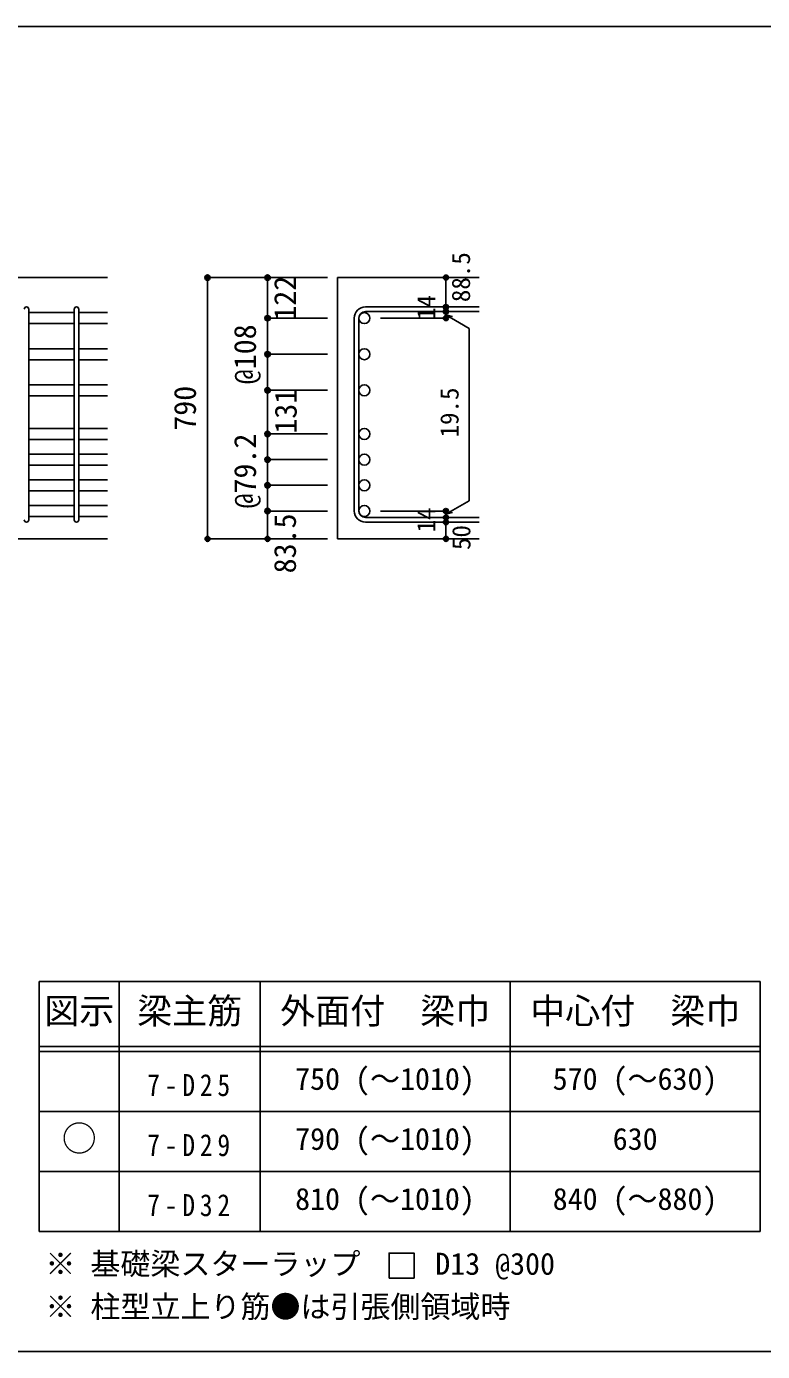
# Model space of a CAD drawing. Units: millimetres at full size, sheet at 1:30, with parts at other scales. Extents: x -5973 to 5954, y -4195 to 4201.
# Drawn here: x 1409 to 3617, y -4195 to -222 of the extents above; entities that cross this region are included whole.
import ezdxf
from ezdxf.enums import TextEntityAlignment as Align

# ---------------------------------------------------------------- set-up
doc = ezdxf.new("R2010")
doc.units = ezdxf.units.MM
doc.header["$LTSCALE"] = 30
doc.header["$PDMODE"] = 32
doc.header["$PDSIZE"] = 15
for name, color, linetype in [('0-1_躯体線', 2, 'Continuous'), ('0-5_基礎梁筋', 7, 'Continuous'), ('0-6_スタラップ筋', 7, 'Continuous'), ('0-D_寸法', 4, 'Continuous'), ('6-7_文字', 7, 'Continuous'), ('6-E_枠', 7, 'Continuous'), ('F-0_枠', 6, 'Continuous')]:
    doc.layers.add(name, color=color, linetype=linetype)
doc.styles.add('ＭＳ ゴシック', font='')
doc.styles.get('ＭＳ ゴシック').set_extended_font_data('MS Gothic')

msp = doc.modelspace()

# ---------------------------------------------------------------- linework, layer by layer
at = {"layer": '0-1_躯体線'}
for p, q in [((1652.44, -974.89), (-147.56, -974.89)), ((2767.44, -974.89), (2342.44, -974.89)), ((2342.44, -974.89), (2342.44, -1758.39)), ((1252.44, -1758.39), (1652.44, -1758.39)), ((2767.44, -1758.39), (2342.44, -1758.39))]:
    msp.add_line(p, q, dxfattribs=at)
at = {"layer": '0-5_基礎梁筋'}
for p, q in [((1552.44, -1080.09), (1416.44, -1080.09)), ((1652.44, -1080.09), (1566.44, -1080.09)), ((1552.44, -1113.09), (1416.44, -1113.09)), ((1652.44, -1113.09), (1566.44, -1113.09)), ((1552.44, -1188.24), (1416.44, -1188.24)), ((1652.44, -1188.24), (1566.44, -1188.24)), ((1552.44, -1221.24), (1416.44, -1221.24)), ((1652.44, -1221.24), (1566.44, -1221.24)), ((1552.44, -1296.39), (1416.44, -1296.39)), ((1652.44, -1296.39), (1566.44, -1296.39)), ((1552.44, -1329.39), (1416.44, -1329.39)), ((1652.44, -1329.39), (1566.44, -1329.39)), ((1552.44, -1427.39), (1416.44, -1427.39)), ((1652.44, -1427.39), (1566.44, -1427.39)), ((1552.44, -1460.39), (1416.44, -1460.39)), ((1652.44, -1460.39), (1566.44, -1460.39)), ((1552.44, -1504.39), (1416.44, -1504.39)), ((1652.44, -1504.39), (1566.44, -1504.39)), ((1552.44, -1537.39), (1416.44, -1537.39)), ((1652.44, -1537.39), (1566.44, -1537.39)), ((1552.44, -1581.39), (1416.44, -1581.39)), ((1652.44, -1581.39), (1566.44, -1581.39)), ((1552.44, -1614.39), (1416.44, -1614.39)), ((1652.44, -1614.39), (1566.44, -1614.39)), ((1552.44, -1658.39), (1416.44, -1658.39)), ((1652.44, -1658.39), (1566.44, -1658.39)), ((1552.44, -1691.39), (1416.44, -1691.39)), ((1652.44, -1691.39), (1566.44, -1691.39))]:
    msp.add_line(p, q, dxfattribs=at)
at = {"layer": '0-5_基礎梁筋', "color": 3}
for centre in [(2422.94, -1096.59), (2422.94, -1204.74), (2422.94, -1312.89), (2422.94, -1443.89), (2422.94, -1520.89), (2422.94, -1597.89), (2422.94, -1674.89)]:
    msp.add_circle(centre, 16.5, dxfattribs=at)
at = {"layer": '0-6_スタラップ筋'}
for p, q in [((1416.44, -1701.39), (1416.44, -1070.09)), ((1552.44, -1701.39), (1552.44, -1070.09)), ((1566.44, -1701.39), (1566.44, -1070.09)), ((2767.44, -1063.09), (2425.94, -1063.09)), ((2392.44, -1096.59), (2392.44, -1674.89)), ((2406.44, -1096.59), (2406.44, -1674.89)), ((2767.44, -1077.09), (2425.94, -1077.09)), ((2767.44, -1694.39), (2425.94, -1694.39)), ((2767.44, -1708.39), (2425.94, -1708.39))]:
    msp.add_line(p, q, dxfattribs=at)
for centre, radius, start, end in [((1409.44, -1070.09), 7, 0, 180), ((1559.44, -1070.09), 7, 0, 180), ((2425.94, -1096.59), 33.5, 90, 180), ((2425.94, -1096.59), 19.5, 90, 180), ((1409.44, -1701.39), 7, 180, 0), ((1559.44, -1701.39), 7, 180, 0), ((2425.94, -1674.89), 33.5, 180, 270), ((2425.94, -1674.89), 19.5, 180, 270)]:
    msp.add_arc(centre, radius, start, end, dxfattribs=at)
at = {"layer": '0-D_寸法'}
for p, q in [((1952.44, -974.89), (2132.44, -974.89)), ((1952.44, -974.89), (2132.44, -974.89)), ((1952.44, -1758.39), (1952.44, -974.89)), ((2132.44, -974.89), (2312.44, -974.89)), ((2132.44, -974.89), (2312.44, -974.89)), ((2667.44, -1077.09), (2667.44, -1063.09)), ((2132.44, -1096.59), (2312.44, -1096.59)), ((2132.44, -1096.59), (2312.44, -1096.59)), ((2667.44, -1096.59), (2471.35, -1096.59)), ((2667.44, -1077.09), (2667.44, -1096.59)), ((2667.44, -1086.84), (2686.76, -1092.02)), ((2667.44, -1086.84), (2737.5, -1127.29)), ((2737.5, -1127.29), (2737.5, -1644.2)), ((2132.44, -1204.74), (2312.44, -1204.74)), ((2132.44, -1204.74), (2312.44, -1204.74)), ((2132.44, -1674.89), (2132.44, -1223.59)), ((2132.44, -1312.89), (2312.44, -1312.89)), ((2132.44, -1312.89), (2312.44, -1312.89)), ((2132.44, -1443.89), (2312.44, -1443.89)), ((2132.44, -1520.89), (2312.44, -1520.89)), ((2132.44, -1597.89), (2312.44, -1597.89)), ((2667.44, -1684.64), (2737.5, -1644.2)), ((2132.44, -1674.89), (2312.44, -1674.89)), ((2667.44, -1674.89), (2471.35, -1674.89)), ((2667.44, -1694.39), (2667.44, -1674.89)), ((2667.44, -1684.64), (2686.76, -1679.47)), ((2667.44, -1708.39), (2667.44, -1694.39)), ((2667.44, -1758.39), (2667.44, -1708.39)), ((1952.44, -1758.39), (2132.44, -1758.39)), ((2132.44, -1758.39), (2312.44, -1758.39))]:
    msp.add_line(p, q, dxfattribs=at)
for points in [[(2132.44, -1223.59), (2132.44, -1096.59), (2132.44, -974.89)], [(2667.44, -974.89), (2667.44, -1063.09), (2667.44, -974.89)], [(2132.44, -1722.36), (2132.44, -1674.89), (2132.44, -1758.39)]]:
    msp.add_lwpolyline(points, dxfattribs=at)
for centre, radius in [((1952.44, -974.89), 8), ((1952.44, -974.89), 7.2), ((1952.44, -974.89), 6.4), ((1952.44, -974.89), 5.6), ((1952.44, -974.89), 4.8), ((1952.44, -974.89), 4), ((1952.44, -974.89), 3.2), ((1952.44, -974.89), 2.4), ((1952.44, -974.89), 1.6), ((1952.44, -974.89), 0.8), ((2132.44, -974.89), 8), ((2132.44, -974.89), 7.2), ((2132.44, -974.89), 6.4), ((2132.44, -974.89), 5.6), ((2132.44, -974.89), 4.8), ((2132.44, -974.89), 4), ((2132.44, -974.89), 3.2), ((2132.44, -974.89), 2.4), ((2132.44, -974.89), 1.6), ((2132.44, -974.89), 0.8), ((2667.44, -974.89), 4), ((2667.44, -974.89), 3.6), ((2667.44, -974.89), 3.2), ((2667.44, -974.89), 2.8), ((2667.44, -974.89), 2.4), ((2667.44, -974.89), 2), ((2667.44, -974.89), 1.6), ((2667.44, -974.89), 1.2), ((2667.44, -974.89), 0.8), ((2667.44, -974.89), 0.4), ((2667.44, -1063.09), 4), ((2667.44, -1063.09), 3.6), ((2667.44, -1063.09), 3.2), ((2667.44, -1063.09), 2.8), ((2667.44, -1063.09), 2.4), ((2667.44, -1063.09), 2), ((2667.44, -1063.09), 1.6), ((2667.44, -1063.09), 1.2), ((2667.44, -1063.09), 0.8), ((2667.44, -1063.09), 0.4), ((2132.44, -1096.59), 8), ((2132.44, -1096.59), 7.2), ((2132.44, -1096.59), 6.4), ((2132.44, -1096.59), 5.6), ((2132.44, -1096.59), 4.8), ((2132.44, -1096.59), 4), ((2132.44, -1096.59), 3.2), ((2132.44, -1096.59), 2.4), ((2132.44, -1096.59), 1.6), ((2132.44, -1096.59), 0.8), ((2667.44, -1077.09), 4), ((2667.44, -1096.59), 4), ((2667.44, -1077.09), 3.6), ((2667.44, -1096.59), 3.6), ((2667.44, -1077.09), 3.2), ((2667.44, -1096.59), 3.2), ((2667.44, -1077.09), 2.8), ((2667.44, -1096.59), 2.8), ((2667.44, -1077.09), 2.4), ((2667.44, -1096.59), 2.4), ((2667.44, -1077.09), 2), ((2667.44, -1096.59), 2), ((2667.44, -1077.09), 1.6), ((2667.44, -1096.59), 1.6), ((2667.44, -1077.09), 1.2), ((2667.44, -1096.59), 1.2), ((2667.44, -1077.09), 0.8), ((2667.44, -1096.59), 0.8), ((2667.44, -1077.09), 0.4), ((2667.44, -1096.59), 0.4), ((2132.44, -1204.74), 8), ((2132.44, -1204.74), 7.2), ((2132.44, -1204.74), 6.4), ((2132.44, -1204.74), 5.6), ((2132.44, -1204.74), 4.8), ((2132.44, -1204.74), 4), ((2132.44, -1204.74), 3.2), ((2132.44, -1204.74), 2.4), ((2132.44, -1204.74), 1.6), ((2132.44, -1204.74), 0.8), ((2132.44, -1312.89), 8), ((2132.44, -1312.89), 7.2), ((2132.44, -1312.89), 6.4), ((2132.44, -1312.89), 5.6), ((2132.44, -1312.89), 4.8), ((2132.44, -1312.89), 4), ((2132.44, -1312.89), 3.2), ((2132.44, -1312.89), 2.4), ((2132.44, -1312.89), 1.6), ((2132.44, -1312.89), 0.8), ((2132.44, -1443.89), 8), ((2132.44, -1443.89), 7.2), ((2132.44, -1443.89), 6.4), ((2132.44, -1443.89), 5.6), ((2132.44, -1443.89), 4.8), ((2132.44, -1443.89), 4), ((2132.44, -1443.89), 3.2), ((2132.44, -1443.89), 2.4), ((2132.44, -1443.89), 1.6), ((2132.44, -1443.89), 0.8), ((2132.44, -1520.89), 8), ((2132.44, -1520.89), 7.2), ((2132.44, -1520.89), 6.4), ((2132.44, -1520.89), 5.6), ((2132.44, -1520.89), 4.8), ((2132.44, -1520.89), 4), ((2132.44, -1520.89), 3.2), ((2132.44, -1520.89), 2.4), ((2132.44, -1520.89), 1.6), ((2132.44, -1520.89), 0.8), ((2132.44, -1597.89), 8), ((2132.44, -1597.89), 7.2), ((2132.44, -1597.89), 6.4), ((2132.44, -1597.89), 5.6), ((2132.44, -1597.89), 4.8), ((2132.44, -1597.89), 4), ((2132.44, -1597.89), 3.2), ((2132.44, -1597.89), 2.4), ((2132.44, -1597.89), 1.6), ((2132.44, -1597.89), 0.8), ((2132.44, -1674.89), 8), ((2132.44, -1674.89), 7.2), ((2132.44, -1674.89), 6.4), ((2132.44, -1674.89), 5.6), ((2132.44, -1674.89), 4.8), ((2132.44, -1674.89), 4), ((2132.44, -1674.89), 3.2), ((2132.44, -1674.89), 2.4), ((2132.44, -1674.89), 1.6), ((2132.44, -1674.89), 0.8), ((2667.44, -1674.89), 4), ((2667.44, -1694.39), 4), ((2667.44, -1708.39), 4), ((2667.44, -1674.89), 3.6), ((2667.44, -1694.39), 3.6), ((2667.44, -1708.39), 3.6), ((2667.44, -1674.89), 3.2), ((2667.44, -1694.39), 3.2), ((2667.44, -1708.39), 3.2), ((2667.44, -1674.89), 2.8), ((2667.44, -1694.39), 2.8), ((2667.44, -1708.39), 2.8), ((2667.44, -1674.89), 2.4), ((2667.44, -1694.39), 2.4), ((2667.44, -1708.39), 2.4), ((2667.44, -1674.89), 2), ((2667.44, -1694.39), 2), ((2667.44, -1708.39), 2), ((2667.44, -1674.89), 1.6), ((2667.44, -1694.39), 1.6), ((2667.44, -1708.39), 1.6), ((2667.44, -1674.89), 1.2), ((2667.44, -1694.39), 1.2), ((2667.44, -1708.39), 1.2), ((2667.44, -1674.89), 0.8), ((2667.44, -1694.39), 0.8), ((2667.44, -1708.39), 0.8), ((2667.44, -1674.89), 0.4), ((2667.44, -1694.39), 0.4), ((2667.44, -1708.39), 0.4), ((1952.44, -1758.39), 7.2), ((1952.44, -1758.39), 6.4), ((1952.44, -1758.39), 5.6), ((1952.44, -1758.39), 4.8), ((1952.44, -1758.39), 4), ((1952.44, -1758.39), 3.2), ((1952.44, -1758.39), 2.4), ((1952.44, -1758.39), 1.6), ((1952.44, -1758.39), 0.8), ((2132.44, -1758.39), 7.2), ((2132.44, -1758.39), 6.4), ((2132.44, -1758.39), 5.6), ((2132.44, -1758.39), 4.8), ((2132.44, -1758.39), 4), ((2132.44, -1758.39), 3.2), ((2132.44, -1758.39), 2.4), ((2132.44, -1758.39), 1.6), ((2132.44, -1758.39), 0.8), ((2667.44, -1758.39), 4), ((2667.44, -1758.39), 3.6), ((2667.44, -1758.39), 3.2), ((2667.44, -1758.39), 2.8), ((2667.44, -1758.39), 2.4), ((2667.44, -1758.39), 2), ((2667.44, -1758.39), 1.6), ((2667.44, -1758.39), 1.2), ((2667.44, -1758.39), 0.8), ((2667.44, -1758.39), 0.4)]:
    msp.add_circle(centre, radius, dxfattribs=at)
at = {"layer": '0-D_寸法', "color": 7}
for p in [(1952.44, -974.89), (2132.44, -974.89), (2667.44, -974.89), (2667.44, -1063.09), (2667.44, -1077.09), (2132.44, -1096.59), (2667.44, -1096.59), (2132.44, -1204.74), (2132.44, -1312.89), (2132.44, -1443.89), (2132.44, -1520.89), (2132.44, -1597.89), (2132.44, -1674.89), (2667.44, -1674.89), (2667.44, -1674.89), (2667.44, -1694.39), (2667.44, -1708.39), (1952.44, -1758.39), (1952.44, -1758.39), (2132.44, -1758.39), (2667.44, -1758.39)]:
    msp.add_point(p, dxfattribs=at)
at = {"layer": '6-7_文字'}
msp.add_lwpolyline([(2497.13, -3975.27), (2572.13, -3975.27), (2572.13, -3900.27), (2497.13, -3900.27)], close=True, dxfattribs=at)
at = {"layer": '6-E_枠', "color": 3}
for p, q in [((1447.71, -3085.43), (1447.71, -3835.43)), ((1447.71, -3085.43), (3610.24, -3085.43)), ((3610.24, -3085.43), (3610.24, -3835.43)), ((1447.71, -3835.43), (3610.24, -3835.43))]:
    msp.add_line(p, q, dxfattribs=at)
at = {"layer": '6-E_枠'}
for p, q in [((1687.71, -3085.43), (1687.71, -3835.43)), ((2110.24, -3085.43), (2110.24, -3835.43)), ((2860.24, -3085.43), (2860.24, -3835.43)), ((1447.71, -3280.43), (3610.24, -3280.43)), ((1447.71, -3295.43), (3610.24, -3295.43)), ((1447.71, -3475.43), (3610.24, -3475.43)), ((1447.71, -3655.43), (3610.24, -3655.43))]:
    msp.add_line(p, q, dxfattribs=at)
at = {"layer": 'F-0_枠', "color": 2}
msp.add_line((-5972.88, -222.05), (3723.6, -222.05), dxfattribs=at)
at = {"layer": 'F-0_枠'}
msp.add_line((5954.1, -4195.24), (-5972.88, -4195.24), dxfattribs=at)

# ---------------------------------------------------------------- texts
at = {"layer": '0-D_寸法', "style": 'ＭＳ ゴシック'}
for s, height, p in [('88.5', 54.99, (2756.33, -1048.49)), ('122', 65.98, (2237.64, -1104.14)), ('14', 54.99, (2652.21, -1101.76)), ('@108', 65.98, (2117.44, -1294.74)), ('790', 65.98, (1937.44, -1434.14)), ('19.5', 54.99, (2721.9, -1454.27)), ('131', 65.98, (2239.6, -1442.93)), ('@79.2', 65.98, (2117.62, -1667.28)), ('14', 54.99, (2652.18, -1739.07)), ('83.5', 65.98, (2237.44, -1861.89)), ('50', 54.99, (2757.44, -1791.89))]:
    msp.add_text(s, height=height, rotation=90, dxfattribs=at).set_placement(p, align=Align.BOTTOM_LEFT)
at = {"layer": '6-7_文字', "color": 2, "style": 'ＭＳ ゴシック'}
for s, p in [('図示', (1462.71, -3235.43)), ('梁主筋', (1741.48, -3235.43)), ('外面付\u3000梁巾', (2170.24, -3235.43)), ('中心付\u3000梁巾', (2920.24, -3235.43)), ('○', (1515.21, -3617.93))]:
    msp.add_text(s, height=76.98, dxfattribs=at).set_placement(p, align=Align.BOTTOM_LEFT)
at = {"layer": '6-7_文字', "style": 'ＭＳ ゴシック'}
for s, p in [('750 (～1010)', (2215.24, -3430.43)), ('570 (～630)', (2987.74, -3430.43)), ('790 (～1010)', (2215.24, -3610.43)), ('630', (3167.74, -3610.43)), ('810 (～1010)', (2215.24, -3790.43)), ('840 (～880)', (2987.74, -3790.43)), ('※ 基礎梁スターラップ     D13 @300', (1466.27, -3985.01)), ('※ 柱型立上り筋●は引張側領域時', (1466.27, -4113.51))]:
    msp.add_text(s, height=65.98, dxfattribs=at).set_placement(p, align=Align.BOTTOM_LEFT)
at = {"layer": '6-7_文字', "char_height": 65.98, "attachment_point": 7, "style": 'ＭＳ ゴシック'}
for s, insert in [('\\T1.38;\\W0.85;7-D25', (1771.48, -3430.43)), ('\\T1.38;\\W0.85;7-D29', (1771.48, -3610.43)), ('\\T1.38;\\W0.85;7-D32', (1771.48, -3790.43))]:
    msp.add_mtext(s, dxfattribs=dict(at, insert=insert))

doc.saveas('drawing.dxf')
